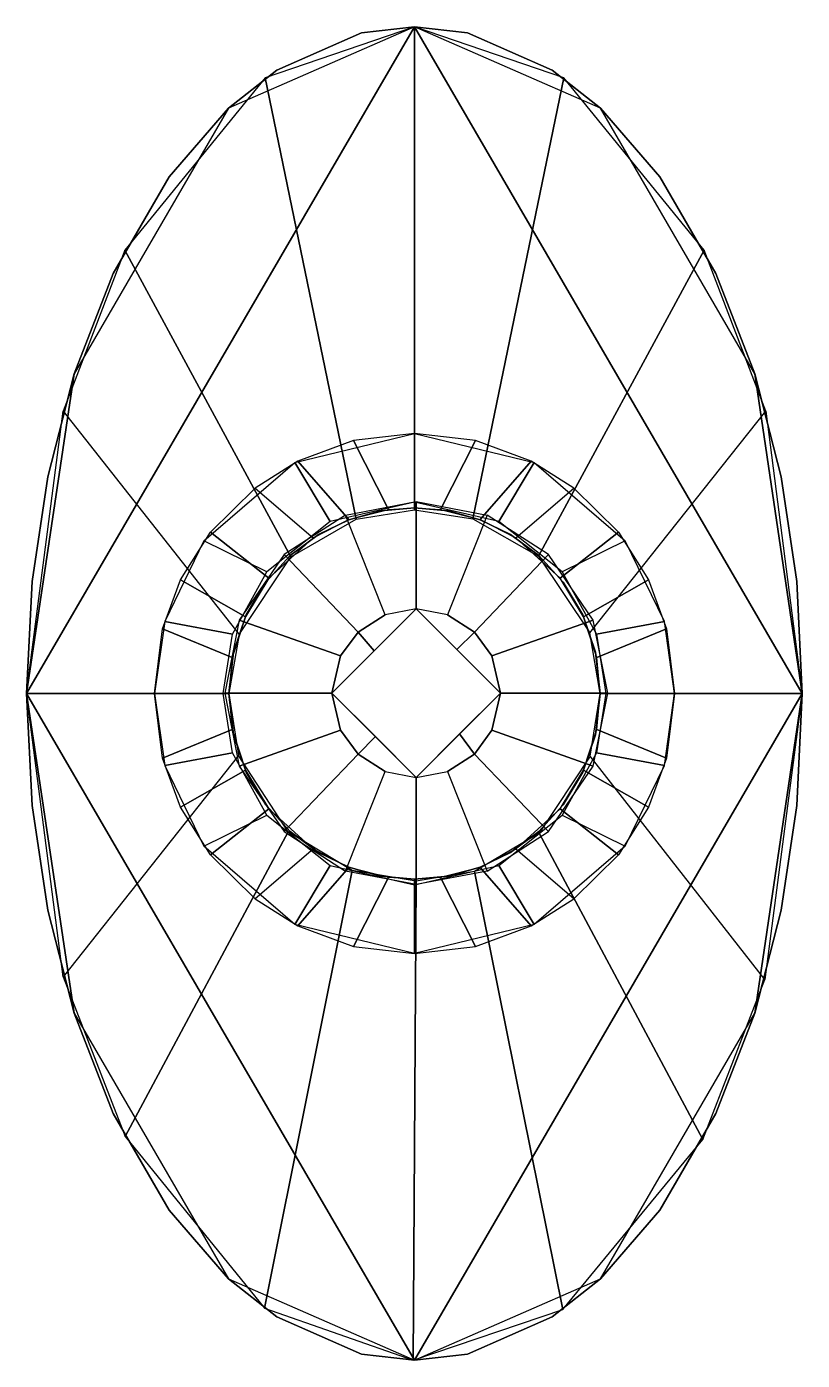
# Model space of a CAD drawing. Header units: millimetres. Extents: x -5.21 to 0, y 0 to 8.95.
import ezdxf

# ---------------------------------------------------------------- set-up
doc = ezdxf.new("R2010")
doc.units = ezdxf.units.MM

msp = doc.modelspace()

# ---------------------------------------------------------------- linework, layer by layer
for p, q in [((-2.6033, 5.7082, 15.767), (-2.6033, 8.95, 13.6936)), ((-2.6032, 5.7217, 16.3901), (-2.6032, 6.2204, 16.3901)), ((-2.6032, 5.7217, 16.3901), (-2.6032, 6.2204, 16.3901)), ((-3.8264, 4.716, 16.3901), (-4.2938, 4.9091, 16.3901)), ((-1.38, 4.716, 16.3901), (-0.9126, 4.9091, 16.3901)), ((-3.85, 4.475, 16.3901), (-4.3487, 4.475, 16.3901)), ((-3.85, 4.475, 16.3901), (-4.3487, 4.475, 16.3901)), ((-1.3565, 4.475, 16.3901), (-0.8578, 4.475, 16.3901)), ((-1.3565, 4.475, 16.3901), (-0.8578, 4.475, 16.3901)), ((-3.8264, 4.2339, 16.3901), (-4.2938, 4.0409, 16.3901)), ((-1.38, 4.2339, 16.3901), (-0.9126, 4.0409, 16.3901)), ((-2.6032, 3.2282, 16.3901), (-2.6032, 2.7295, 16.3901)), ((-2.6032, 3.2282, 16.3901), (-2.6032, 2.7295, 16.3901))]:
    msp.add_line(p, q)
for points in [[(-2.6033, 8.95), (-5.2066, 4.475), (-2.6033, 0), (0, 4.475)], [(-2.6033, 8.95), (-3.8509, 8.4026), (-4.8881, 6.6196), (-5.2066, 4.475)], [(-3.5276, 8.6585), (-2.9584, 8.9082), (-2.6033, 8.95), (-3.8509, 8.4026)], [(-2.9954, 5.6456, 15.7643), (-2.6033, 5.7082, 15.767), (-2.6033, 8.95, 13.6936), (-3.6048, 8.6056, 13.6936)], [(-3.5276, 8.6585), (-2.9584, 8.9082), (-2.9584, 8.9082, 13.6936), (-3.5276, 8.6585, 13.6936)], [(-2.9584, 8.9082, 13.6936), (-2.6033, 8.95, 13.6936), (-2.6033, 8.95), (-2.9584, 8.9082)], [(0, 4.475), (-0.3184, 6.6196), (-1.3557, 8.4026), (-2.6033, 8.95)], [(-1.3557, 8.4026), (-2.6033, 8.95), (-2.2482, 8.9082), (-1.679, 8.6585)], [(-2.2482, 8.9082), (-2.6033, 8.95), (-2.6033, 8.95, 13.6936), (-2.2482, 8.9082, 13.6936)], [(-1.6017, 8.6056, 13.6936), (-2.6033, 8.95, 13.6936), (-2.6033, 5.7082, 15.767), (-2.2111, 5.6463, 15.7638)], [(-1.679, 8.6585, 13.6936), (-2.2482, 8.9082, 13.6936), (-2.2482, 8.9082), (-1.679, 8.6585)], [(-3.4342, 5.3914, 15.7603), (-2.9954, 5.6456, 15.7643), (-3.6048, 8.6056, 13.6936), (-4.5475, 7.4509, 13.6936)], [(-3.8509, 8.4026, 13.6936), (-3.5276, 8.6585, 13.6936), (-3.5276, 8.6585), (-3.8509, 8.4026)], [(-0.659, 7.4509, 13.6936), (-1.6017, 8.6056, 13.6936), (-2.2111, 5.6463, 15.7638), (-1.7701, 5.3956, 15.7562)], [(-1.3557, 8.4026), (-1.679, 8.6585), (-1.679, 8.6585, 13.6936), (-1.3557, 8.4026, 13.6936)], [(-4.6255, 7.2931), (-4.2492, 7.942), (-3.8509, 8.4026), (-4.8881, 6.6196)], [(-4.2492, 7.942), (-3.8509, 8.4026), (-3.8509, 8.4026, 13.6936), (-4.2492, 7.942, 13.6936)], [(-0.3184, 6.6196), (-1.3557, 8.4026), (-0.9573, 7.942), (-0.581, 7.2931)], [(-0.9573, 7.942, 13.6936), (-1.3557, 8.4026, 13.6936), (-1.3557, 8.4026), (-0.9573, 7.942)], [(-4.6255, 7.2931, 13.6936), (-4.2492, 7.942, 13.6936), (-4.2492, 7.942), (-4.6255, 7.2931)], [(-0.581, 7.2931), (-0.9573, 7.942), (-0.9573, 7.942, 13.6936), (-0.581, 7.2931, 13.6936)], [(-3.7805, 4.872, 15.767), (-3.4342, 5.3914, 15.7603), (-4.5475, 7.4509, 13.6936), (-4.9614, 6.3707, 13.6936)], [(-0.2451, 6.3707, 13.6936), (-0.659, 7.4509, 13.6936), (-1.7701, 5.3956, 15.7562), (-1.4253, 4.8815, 15.7494)], [(-4.8881, 6.6196), (-4.6255, 7.2931), (-4.6255, 7.2931, 13.6936), (-4.8881, 6.6196, 13.6936)], [(-0.3184, 6.6196, 13.6936), (-0.581, 7.2931, 13.6936), (-0.581, 7.2931), (-0.3184, 6.6196)], [(-5.2066, 4.475), (-4.8881, 6.6196), (-5.0654, 5.9287), (-5.1695, 5.2274)], [(-5.0654, 5.9287, 13.6936), (-4.8881, 6.6196, 13.6936), (-4.8881, 6.6196), (-5.0654, 5.9287)], [(-0.0371, 5.2274), (-0.1412, 5.9287), (-0.3184, 6.6196), (0, 4.475)], [(-0.1412, 5.9287), (-0.3184, 6.6196), (-0.3184, 6.6196, 13.6936), (-0.1412, 5.9287, 13.6936)], [(-3.85, 4.475, 15.767), (-5.2066, 4.475, 13.6936), (-4.9614, 6.3707, 13.6936), (-3.7805, 4.872, 15.767)], [(-1.4253, 4.8815, 15.7494), (-0.2451, 6.3707, 13.6936), (0, 4.475, 13.6936), (-1.3566, 4.475, 15.767)], [(-3.4062, 6.0247, 16.3901), (-2.6032, 6.2204, 16.3901), (-2.6032, 5.76, 17.6348), (-3.1685, 5.629, 17.6348)], [(-2.6032, 5.7217, 16.3901), (-2.6032, 6.2204, 16.3901), (-3.0117, 6.172, 16.3901), (-2.7773, 5.7095, 16.3901)], [(-2.4292, 5.7095, 16.3901), (-2.1948, 6.172, 16.3901), (-2.6032, 6.2204, 16.3901), (-2.6032, 5.7217, 16.3901)], [(-2.038, 5.629, 17.6348), (-2.6032, 5.76, 17.6348), (-2.6032, 6.2204, 16.3901), (-1.8002, 6.0247, 16.3901)], [(-2.7773, 5.7095, 16.3901), (-3.0117, 6.172, 16.3901), (-3.3857, 6.0352, 16.3901), (-3.043, 5.6416, 16.3901)], [(-2.1634, 5.6416, 16.3901), (-1.8207, 6.0352, 16.3901), (-2.1948, 6.172, 16.3901), (-2.4292, 5.7095, 16.3901)], [(-3.4062, 6.0247, 16.3901), (-3.1685, 5.629, 17.6348), (-3.5948, 5.2924, 17.6348), (-4.0164, 5.4994, 16.3901)], [(-3.043, 5.6416, 16.3901), (-3.3857, 6.0352, 16.3901), (-3.6737, 5.8536, 16.3901), (-3.2829, 5.5202, 16.3901)], [(-1.9235, 5.5202, 16.3901), (-1.5328, 5.8536, 16.3901), (-1.8207, 6.0352, 16.3901), (-2.1634, 5.6416, 16.3901)], [(-1.19, 5.4994, 16.3901), (-1.6116, 5.2924, 17.6348), (-2.038, 5.629, 17.6348), (-1.8002, 6.0247, 16.3901)], [(-5.1695, 5.2274), (-5.0654, 5.9287), (-5.0654, 5.9287, 13.6936), (-5.1695, 5.2274, 13.6936)], [(-0.0371, 5.2274, 13.6936), (-0.1412, 5.9287, 13.6936), (-0.1412, 5.9287), (-0.0371, 5.2274)], [(-3.2829, 5.5202, 16.3901), (-3.5809, 5.2486, 16.3901), (-3.972, 5.5581, 16.3901), (-3.6737, 5.8536, 16.3901)], [(-1.5328, 5.8536, 16.3901), (-1.2345, 5.5581, 16.3901), (-1.6255, 5.2486, 16.3901), (-1.9235, 5.5202, 16.3901)], [(-3.0665, 5.6717, 17.6348), (-2.5913, 5.7628, 17.6348), (-2.5913, 5.0436, 20.0877), (-2.8006, 5.0035, 20.0877)], [(-2.3821, 5.0035, 20.0877), (-2.5913, 5.0436, 20.0877), (-2.5913, 5.7628, 17.6348), (-2.1162, 5.6717, 17.6348)], [(-2.8006, 5.0035, 20.0877), (-3.0665, 5.6717, 17.6348), (-3.4785, 5.4075, 17.6348), (-2.982, 4.8872, 20.0877)], [(-3.2479, 5.5421, 16.3901), (-3.2479, 5.5421, 15.7668), (-3.0434, 5.6414, 15.7668), (-3.0434, 5.6414, 16.3901)], [(-3.0434, 5.6414, 16.3901), (-3.0434, 5.6414, 15.7668), (-2.8315, 5.7006, 15.7668), (-2.8315, 5.7006, 16.3901)], [(-2.8315, 5.7006, 16.3901), (-2.6032, 5.7217, 16.3901), (-2.6032, 5.7217, 15.7668), (-2.8315, 5.7006, 15.7668)], [(-2.3749, 5.7006, 15.7668), (-2.6032, 5.7217, 15.7668), (-2.6032, 5.7217, 16.3901), (-2.3749, 5.7006, 16.3901)], [(-2.2006, 4.8872, 20.0877), (-1.7042, 5.4075, 17.6348), (-2.1162, 5.6717, 17.6348), (-2.3821, 5.0035, 20.0877)], [(-2.3749, 5.7006, 16.3901), (-2.3749, 5.7006, 15.7668), (-2.163, 5.6414, 15.7668), (-2.163, 5.6414, 16.3901)], [(-2.163, 5.6414, 16.3901), (-2.163, 5.6414, 15.7668), (-1.9586, 5.5421, 15.7668), (-1.9586, 5.5421, 16.3901)], [(-3.7386, 4.99, 16.3901), (-4.1735, 5.2371, 16.3901), (-3.972, 5.5581, 16.3901), (-3.5809, 5.2486, 16.3901)], [(-1.6255, 5.2486, 16.3901), (-1.2345, 5.5581, 16.3901), (-1.033, 5.2371, 16.3901), (-1.4678, 4.99, 16.3901)], [(-3.5948, 5.2924, 17.6348), (-4.0164, 5.4994, 16.3901), (-4.2802, 4.9592, 16.3901), (-3.8252, 4.8726, 17.6348)], [(-3.4369, 5.402, 16.3901), (-3.4369, 5.402, 15.7668), (-3.2479, 5.5421, 15.7668), (-3.2479, 5.5421, 16.3901)], [(-1.9586, 5.5421, 16.3901), (-1.9586, 5.5421, 15.7668), (-1.7695, 5.402, 15.7668), (-1.7695, 5.402, 16.3901)], [(-1.3812, 4.8726, 17.6348), (-0.9263, 4.9592, 16.3901), (-1.19, 5.4994, 16.3901), (-1.6116, 5.2924, 17.6348)], [(-2.982, 4.8872, 20.0877), (-3.4785, 5.4075, 17.6348), (-3.7794, 4.9674, 17.6348), (-3.0993, 4.7272, 20.0877)], [(-3.6017, 5.2216, 16.3901), (-3.6017, 5.2216, 15.7668), (-3.4369, 5.402, 15.7668), (-3.4369, 5.402, 16.3901)], [(-2.0834, 4.7272, 20.0877), (-1.4032, 4.9674, 17.6348), (-1.7042, 5.4075, 17.6348), (-2.2006, 4.8872, 20.0877)], [(-1.7695, 5.402, 16.3901), (-1.7695, 5.402, 15.7668), (-1.6048, 5.2216, 15.7668), (-1.6048, 5.2216, 16.3901)], [(-5.2066, 4.475, 13.6936), (-5.1695, 5.2274, 13.6936), (-5.1695, 5.2274), (-5.2066, 4.475)], [(-3.8264, 4.716, 16.3901), (-4.2938, 4.9091, 16.3901), (-4.1735, 5.2371, 16.3901), (-3.7386, 4.99, 16.3901)], [(-3.7324, 5.0035, 16.3901), (-3.7324, 5.0035, 15.7668), (-3.6017, 5.2216, 15.7668), (-3.6017, 5.2216, 16.3901)], [(-1.6048, 5.2216, 16.3901), (-1.6048, 5.2216, 15.7668), (-1.474, 5.0035, 15.7668), (-1.474, 5.0035, 16.3901)], [(-1.4678, 4.99, 16.3901), (-1.033, 5.2371, 16.3901), (-0.9126, 4.9091, 16.3901), (-1.38, 4.716, 16.3901)], [(0, 4.475), (-0.0371, 5.2274), (-0.0371, 5.2274, 13.6936), (0, 4.475, 13.6936)], [(-2.0254, 4.4777, 20.0877), (-2.5913, 3.9118, 20.0877), (-3.1572, 4.4777, 20.0877), (-2.5913, 5.0436, 20.0877)], [(-2.5913, 5.0436, 20.0877), (-2.8009, 5.0027, 20.0849), (-2.982, 4.8872, 20.0877), (-2.8743, 4.7607, 20.0877)], [(-2.2006, 4.8872, 20.0877), (-2.3827, 5.0037, 20.0877), (-2.5913, 5.0436, 20.0877), (-2.3184, 4.7697, 20.0915)], [(-3.8252, 4.8726, 17.6348), (-4.2802, 4.9592, 16.3901), (-4.3487, 4.475, 16.3901), (-3.8883, 4.475, 17.6348)], [(-3.0993, 4.7272, 20.0877), (-3.7794, 4.9674, 17.6348), (-3.8764, 4.4777, 17.6348), (-3.1572, 4.4777, 20.0877)], [(-3.8188, 4.7521, 16.3901), (-3.8188, 4.7521, 15.7668), (-3.7324, 5.0035, 15.7668), (-3.7324, 5.0035, 16.3901)], [(-2.0254, 4.4777, 20.0877), (-1.3063, 4.4777, 17.6348), (-1.4032, 4.9674, 17.6348), (-2.0834, 4.7272, 20.0877)], [(-1.474, 5.0035, 16.3901), (-1.474, 5.0035, 15.7668), (-1.3877, 4.7521, 15.7668), (-1.3877, 4.7521, 16.3901)], [(-1.3182, 4.475, 17.6348), (-0.8578, 4.475, 16.3901), (-0.9263, 4.9592, 16.3901), (-1.3812, 4.8726, 17.6348)], [(-3.85, 4.475, 16.3901), (-4.3487, 4.475, 16.3901), (-4.2938, 4.9091, 16.3901), (-3.8264, 4.716, 16.3901)], [(-2.982, 4.8872, 20.0877), (-3.0993, 4.7272, 20.0877), (-3.1572, 4.4777, 20.0877), (-2.8743, 4.7607, 20.0877)], [(-2.0254, 4.4777, 20.0877), (-2.0834, 4.7272, 20.0877), (-2.2006, 4.8872, 20.0878), (-2.3184, 4.7697, 20.0915)], [(-1.38, 4.716, 16.3901), (-0.9126, 4.9091, 16.3901), (-0.8578, 4.475, 16.3901), (-1.3565, 4.475, 16.3901)], [(-3.85, 4.475, 16.3901), (-3.85, 4.475, 15.7668), (-3.8188, 4.7521, 15.7668), (-3.8188, 4.7521, 16.3901)], [(-1.3877, 4.7521, 16.3901), (-1.3877, 4.7521, 15.7668), (-1.3565, 4.475, 15.7668), (-1.3565, 4.475, 16.3901)], [(-5.2066, 4.475), (-5.1695, 3.7226), (-5.1695, 3.7226, 13.6936), (-5.2066, 4.475, 13.6936)], [(-3.1572, 4.4777, 20.0877), (-3.8764, 4.4777, 17.6348), (-3.7794, 3.9881, 17.6348), (-3.0993, 4.2283, 20.0877)], [(-3.1572, 4.4777, 20.0877), (-3.0993, 4.2283, 20.0877), (-2.982, 4.0683, 20.0877), (-2.8659, 4.1864, 20.0877)], [(-2.2006, 4.0683, 20.0877), (-2.0834, 4.2283, 20.0877), (-2.0254, 4.4777, 20.0877), (-2.3017, 4.2049, 20.0993)], [(-2.0834, 4.2283, 20.0877), (-1.4032, 3.9881, 17.6348), (-1.3063, 4.4777, 17.6348), (-2.0254, 4.4777, 20.0877)], [(0, 4.475, 13.6936), (-0.0371, 3.7226, 13.6936), (-0.0371, 3.7226), (0, 4.475)], [(-5.2066, 4.475), (-4.8881, 2.3304), (-3.8509, 0.5474), (-2.6033, 0)], [(-5.1695, 3.7226), (-5.0654, 3.0213), (-4.8881, 2.3304), (-5.2066, 4.475)], [(-3.7836, 4.0599, 15.767), (-4.9608, 2.5734, 13.7166), (-5.2066, 4.475, 13.6936), (-3.85, 4.475, 15.767)], [(-3.8264, 4.2339, 16.3901), (-4.2938, 4.0409, 16.3901), (-4.3487, 4.475, 16.3901), (-3.85, 4.475, 16.3901)], [(-3.8883, 4.475, 17.6348), (-4.3487, 4.475, 16.3901), (-4.2802, 3.9908, 16.3901), (-3.8252, 4.0773, 17.6348)], [(-3.8188, 4.1978, 16.3901), (-3.8188, 4.1978, 15.7668), (-3.85, 4.475, 15.7668), (-3.85, 4.475, 16.3901)], [(-2.6033, 0), (-1.3557, 0.5474), (-0.3184, 2.3304), (0, 4.475)], [(-1.3566, 4.475, 15.767), (0, 4.475, 13.6936), (-0.2513, 2.5568, 13.6936), (-1.4249, 4.0542, 15.767)], [(-1.3565, 4.475, 16.3901), (-1.3565, 4.475, 15.7668), (-1.3877, 4.1978, 15.7668), (-1.3877, 4.1978, 16.3901)], [(-1.3812, 4.0773, 17.6348), (-0.9263, 3.9908, 16.3901), (-0.8578, 4.475, 16.3901), (-1.3182, 4.475, 17.6348)], [(-1.3565, 4.475, 16.3901), (-0.8578, 4.475, 16.3901), (-0.9126, 4.0409, 16.3901), (-1.38, 4.2339, 16.3901)], [(0, 4.475), (-0.3184, 2.3304), (-0.1412, 3.0213), (-0.0371, 3.7226)], [(-3.7386, 3.96, 16.3901), (-4.1735, 3.7129, 16.3901), (-4.2938, 4.0409, 16.3901), (-3.8264, 4.2339, 16.3901)], [(-3.0993, 4.2283, 20.0877), (-3.7794, 3.9881, 17.6348), (-3.4785, 3.548, 17.6348), (-2.982, 4.0683, 20.0877)], [(-2.2006, 4.0683, 20.0877), (-1.7042, 3.548, 17.6348), (-1.4032, 3.9881, 17.6348), (-2.0834, 4.2283, 20.0877)], [(-1.38, 4.2339, 16.3901), (-0.9126, 4.0409, 16.3901), (-1.033, 3.7129, 16.3901), (-1.4678, 3.96, 16.3901)], [(-3.7324, 3.9465, 16.3901), (-3.7324, 3.9465, 15.7668), (-3.8188, 4.1978, 15.7668), (-3.8188, 4.1978, 16.3901)], [(-2.982, 4.0683, 20.0877), (-2.8006, 3.9519, 20.0877), (-2.5913, 3.9118, 20.0877), (-2.8659, 4.1864, 20.0877)], [(-2.5913, 3.9118, 20.0877), (-2.3821, 3.9519, 20.0877), (-2.2006, 4.0683, 20.0877), (-2.3017, 4.2049, 20.0993)], [(-1.3877, 4.1978, 16.3901), (-1.3877, 4.1978, 15.7668), (-1.474, 3.9465, 15.7668), (-1.474, 3.9465, 16.3901)], [(-4.9608, 2.5734, 13.7166), (-4.5464, 1.5024, 13.714), (-3.4511, 3.5474, 15.767), (-3.7836, 4.0599, 15.767)], [(-3.8252, 4.0773, 17.6348), (-4.2802, 3.9908, 16.3901), (-4.0164, 3.4506, 16.3901), (-3.5948, 3.6576, 17.6348)], [(-2.982, 4.0683, 20.0877), (-3.4785, 3.548, 17.6348), (-3.0665, 3.2837, 17.6348), (-2.8006, 3.9519, 20.0877)], [(-2.3821, 3.9519, 20.0877), (-2.1162, 3.2837, 17.6348), (-1.7042, 3.548, 17.6348), (-2.2006, 4.0683, 20.0877)], [(-1.4249, 4.0542, 15.767), (-1.7655, 3.5382, 15.767), (-0.6679, 1.4821, 13.6936), (-0.2513, 2.5568, 13.6936)], [(-1.6116, 3.6576, 17.6348), (-1.19, 3.4506, 16.3901), (-0.9263, 3.9908, 16.3901), (-1.3812, 4.0773, 17.6348)], [(-3.5809, 3.7013, 16.3901), (-3.972, 3.3919, 16.3901), (-4.1735, 3.7129, 16.3901), (-3.7386, 3.96, 16.3901)], [(-3.6017, 3.7283, 16.3901), (-3.6017, 3.7283, 15.7668), (-3.7324, 3.9465, 15.7668), (-3.7324, 3.9465, 16.3901)], [(-2.8006, 3.9519, 20.0877), (-2.5913, 3.9118, 20.0877), (-2.5913, 3.1927, 17.6348), (-3.0665, 3.2837, 17.6348)], [(-2.1162, 3.2837, 17.6348), (-2.5913, 3.1927, 17.6348), (-2.5913, 3.9118, 20.0877), (-2.3821, 3.9519, 20.0877)], [(-1.4678, 3.96, 16.3901), (-1.033, 3.7129, 16.3901), (-1.2345, 3.3919, 16.3901), (-1.6255, 3.7013, 16.3901)], [(-1.474, 3.9465, 16.3901), (-1.474, 3.9465, 15.7668), (-1.6048, 3.7283, 15.7668), (-1.6048, 3.7283, 16.3901)], [(-5.1695, 3.7226, 13.6936), (-5.0654, 3.0213, 13.6936), (-5.0654, 3.0213), (-5.1695, 3.7226)], [(-3.6737, 3.0963, 16.3901), (-3.972, 3.3919, 16.3901), (-3.5809, 3.7013, 16.3901), (-3.2829, 3.4298, 16.3901)], [(-3.4369, 3.548, 16.3901), (-3.4369, 3.548, 15.7668), (-3.6017, 3.7283, 15.7668), (-3.6017, 3.7283, 16.3901)], [(-1.9235, 3.4298, 16.3901), (-1.6255, 3.7013, 16.3901), (-1.2345, 3.3919, 16.3901), (-1.5328, 3.0963, 16.3901)], [(-1.6048, 3.7283, 16.3901), (-1.6048, 3.7283, 15.7668), (-1.7695, 3.548, 15.7668), (-1.7695, 3.548, 16.3901)], [(-0.0371, 3.7226), (-0.1412, 3.0213), (-0.1412, 3.0213, 13.6936), (-0.0371, 3.7226, 13.6936)], [(-4.0164, 3.4506, 16.3901), (-3.5948, 3.6576, 17.6348), (-3.1685, 3.3209, 17.6348), (-3.4062, 2.9252, 16.3901)], [(-1.8002, 2.9252, 16.3901), (-2.038, 3.3209, 17.6348), (-1.6116, 3.6576, 17.6348), (-1.19, 3.4506, 16.3901)], [(-4.5464, 1.5024, 13.714), (-3.6112, 0.349, 13.6936), (-3.0215, 3.287, 15.767), (-3.4511, 3.5474, 15.767)], [(-3.2479, 3.4078, 16.3901), (-3.2479, 3.4078, 15.7668), (-3.4369, 3.548, 15.7668), (-3.4369, 3.548, 16.3901)], [(-1.7655, 3.5382, 15.767), (-2.2016, 3.2812, 15.767), (-1.6077, 0.3402, 13.6936), (-0.6679, 1.4821, 13.6936)], [(-1.7695, 3.548, 16.3901), (-1.7695, 3.548, 15.7668), (-1.9586, 3.4078, 15.7668), (-1.9586, 3.4078, 16.3901)], [(-3.2829, 3.4298, 16.3901), (-3.6737, 3.0963, 16.3901), (-3.3857, 2.9148, 16.3901), (-3.043, 3.3084, 16.3901)], [(-3.0434, 3.3085, 16.3901), (-3.0434, 3.3085, 15.7668), (-3.2479, 3.4078, 15.7668), (-3.2479, 3.4078, 16.3901)], [(-2.1634, 3.3084, 16.3901), (-1.8207, 2.9148, 16.3901), (-1.5328, 3.0963, 16.3901), (-1.9235, 3.4298, 16.3901)], [(-1.9586, 3.4078, 16.3901), (-1.9586, 3.4078, 15.7668), (-2.163, 3.3085, 15.7668), (-2.163, 3.3085, 16.3901)], [(-3.1685, 3.3209, 17.6348), (-2.6032, 3.1899, 17.6348), (-2.6032, 2.7295, 16.3901), (-3.4062, 2.9252, 16.3901)], [(-1.8002, 2.9252, 16.3901), (-2.6032, 2.7295, 16.3901), (-2.6032, 3.1899, 17.6348), (-2.038, 3.3209, 17.6348)], [(-3.6112, 0.349, 13.6936), (-2.6126, 0, 13.6936), (-2.5929, 3.2148, 15.767), (-3.0215, 3.287, 15.767)], [(-3.043, 3.3084, 16.3901), (-3.3857, 2.9148, 16.3901), (-3.0117, 2.778, 16.3901), (-2.7773, 3.2404, 16.3901)], [(-2.8315, 3.2493, 16.3901), (-2.8315, 3.2493, 15.7668), (-3.0434, 3.3085, 15.7668), (-3.0434, 3.3085, 16.3901)], [(-2.7773, 3.2404, 16.3901), (-3.0117, 2.778, 16.3901), (-2.6032, 2.7295, 16.3901), (-2.6032, 3.2282, 16.3901)], [(-2.8315, 3.2493, 15.7668), (-2.6032, 3.2282, 15.7668), (-2.6032, 3.2282, 16.3901), (-2.8315, 3.2493, 16.3901)], [(-2.2016, 3.2812, 15.767), (-2.5929, 3.2148, 15.767), (-2.6126, 0, 13.6936), (-1.6077, 0.3402, 13.6936)], [(-2.3749, 3.2493, 16.3901), (-2.6032, 3.2282, 16.3901), (-2.6032, 3.2282, 15.7668), (-2.3749, 3.2493, 15.7668)], [(-2.6032, 3.2282, 16.3901), (-2.6032, 2.7295, 16.3901), (-2.1948, 2.778, 16.3901), (-2.4292, 3.2404, 16.3901)], [(-2.4292, 3.2404, 16.3901), (-2.1948, 2.778, 16.3901), (-1.8207, 2.9148, 16.3901), (-2.1634, 3.3084, 16.3901)], [(-2.163, 3.3085, 16.3901), (-2.163, 3.3085, 15.7668), (-2.3749, 3.2493, 15.7668), (-2.3749, 3.2493, 16.3901)], [(-5.0654, 3.0213), (-4.8881, 2.3304), (-4.8881, 2.3304, 13.6936), (-5.0654, 3.0213, 13.6936)], [(-0.1412, 3.0213, 13.6936), (-0.3184, 2.3304, 13.6936), (-0.3184, 2.3304), (-0.1412, 3.0213)], [(-4.8881, 2.3304), (-3.8509, 0.5474), (-4.2492, 1.008), (-4.6255, 1.6569)], [(-4.8881, 2.3304, 13.6936), (-4.6255, 1.6569, 13.6936), (-4.6255, 1.6569), (-4.8881, 2.3304)], [(-0.581, 1.6569), (-0.9573, 1.008), (-1.3557, 0.5474), (-0.3184, 2.3304)], [(-0.3184, 2.3304), (-0.581, 1.6569), (-0.581, 1.6569, 13.6936), (-0.3184, 2.3304, 13.6936)], [(-4.6255, 1.6569), (-4.2492, 1.008), (-4.2492, 1.008, 13.6936), (-4.6255, 1.6569, 13.6936)], [(-0.581, 1.6569, 13.6936), (-0.9573, 1.008, 13.6936), (-0.9573, 1.008), (-0.581, 1.6569)], [(-4.2492, 1.008, 13.6936), (-3.8509, 0.5474, 13.6936), (-3.8509, 0.5474), (-4.2492, 1.008)], [(-0.9573, 1.008), (-1.3557, 0.5474), (-1.3557, 0.5474, 13.6936), (-0.9573, 1.008, 13.6936)], [(-3.8509, 0.5474), (-2.6033, 0), (-2.9584, 0.0418), (-3.5276, 0.2915)], [(-3.8509, 0.5474), (-3.5276, 0.2915), (-3.5276, 0.2915, 13.6936), (-3.8509, 0.5474, 13.6936)], [(-1.679, 0.2915), (-2.2482, 0.0418), (-2.6033, 0), (-1.3557, 0.5474)], [(-1.3557, 0.5474, 13.6936), (-1.679, 0.2915, 13.6936), (-1.679, 0.2915), (-1.3557, 0.5474)], [(-3.5276, 0.2915, 13.6936), (-2.9584, 0.0418, 13.6936), (-2.9584, 0.0418), (-3.5276, 0.2915)], [(-1.679, 0.2915), (-2.2482, 0.0418), (-2.2482, 0.0418, 13.6936), (-1.679, 0.2915, 13.6936)], [(-2.6033, 0, 13.6936), (-2.9584, 0.0418, 13.6936), (-2.9584, 0.0418), (-2.6033, 0)], [(-2.6033, 0), (-2.2482, 0.0418), (-2.2482, 0.0418, 13.6936), (-2.6033, 0, 13.6936)]]:
    msp.add_3dface(points)

doc.saveas('drawing.dxf')
